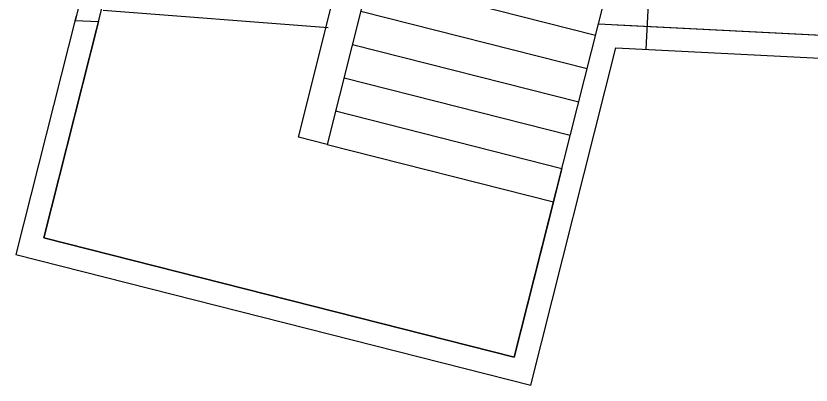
# Model space of a CAD drawing. Header units: millimetres. Extents: x -3164 to 12587, y -18082 to -16228.
# Drawn here: x 9490 to 10185, y -17985 to -17663 of the extents above; entities that cross this region are included whole.
import ezdxf

# ---------------------------------------------------------------- set-up
doc = ezdxf.new("R2010")
doc.units = ezdxf.units.MM

msp = doc.modelspace()

# ---------------------------------------------------------------- linework, layer by layer
for p, q in [((9999.27, -17670.35), (10033.53, -17534.98)), ((9737.06, -17769.02), (9791.27, -17554.77)), ((10047.25, -17564.43), (10040.78, -17692.47)), ((9813.78, -17571.81), (9762.26, -17775.4)), ((9799.06, -17629.98), (9996.83, -17680.02)), ((9514.49, -17857.11), (9567.28, -17648.5)), ((9566.52, -17658.47), (9763.04, -17673.32)), ((9791.7, -17659.06), (9989.47, -17709.1)), ((9784.34, -17688.15), (9982.11, -17738.19)), ((9776.98, -17717.23), (9974.75, -17767.27)), ((9769.62, -17746.31), (9967.39, -17796.35)), ((9762.26, -17775.4), (9737.06, -17769.02)), ((9762.26, -17775.4), (9960.03, -17825.44)), ((9967.39, -17796.35), (9960.03, -17825.44)), ((9960.03, -17825.44), (9925.69, -17961.16)), ((9925.69, -17961.16), (9514.49, -17857.11))]:
    msp.add_line(p, q)
for points in [[(10014.64, -17691.15), (11355.86, -17758.97), (12572.4, -17723.82), (12587.25, -16543.63), (11867.51, -16520.21), (11213.14, -16525.21), (9829.39, -16531.08), (9541.9, -17667.24), (9562.27, -17668.27)], [(10015.65, -17671.17), (11356.08, -17738.95), (12552.64, -17704.38), (12567.01, -16562.99), (11867.26, -16540.21), (11213.26, -16545.21), (9844.98, -16551.02), (9753.59, -16912.18)], [(9542.88, -17663.37), (9490.19, -17871.6), (9940.17, -17985.46), (10014.64, -17691.15)], [(9562.27, -17668.27), (9514.49, -17857.11), (9925.69, -17961.16), (9999.27, -17670.35)], [(9562.27, -17668.27), (9514.49, -17857.11)], [(9999.27, -17670.35), (11356.08, -17738.95), (12552.64, -17704.38)]]:
    msp.add_lwpolyline(points)

doc.saveas('drawing.dxf')
